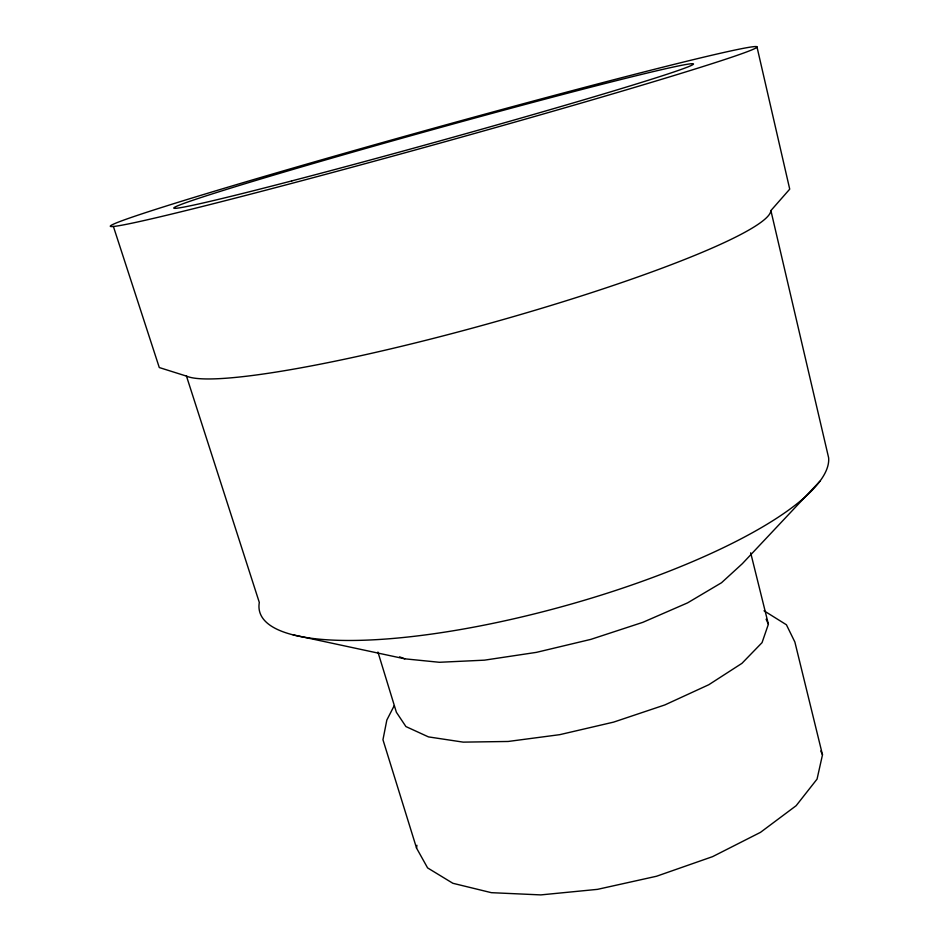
<?xml version="1.0" encoding="UTF-8"?>
<svg xmlns="http://www.w3.org/2000/svg" width="942" height="942" viewBox="0 0 942 942"><rect width="100%" height="100%" fill="white"/><g stroke="black" fill="none" stroke-linecap="round" stroke-linejoin="round"><path stroke-width="1.41" d="M764.021 610.781L786.417 624.77L794.883 642.044L822.484 754.801L817.055 779.105L796.155 805.693L760.488 832.351L712.588 856.643L656.539 876.248L597.499 889.354L540.826 894.9L491.371 892.675L452.855 883.278L427.597 867.9L416.541 848.083L416.894 845.268M750.68 552.836L768.389 624.216L762.043 642.644L741.943 663.345L708.796 684.728L664.817 704.946L613.595 722.125L559.736 734.666L508.115 741.472L463.205 742.131L428.445 736.891L405.92 726.565L396.394 712.282L377.93 652.052M394.192 705.711L386.844 720.018L382.958 739.741L416.541 848.083M113.381 226.421L159.28 367.545L186.681 376.176A305.232 34.96 -15.5 0 0 500.473 320.327A305.232 34.96 -15.5 0 0 770.897 210.584L789.726 189.154L757.027 47.1A335.387 8.007 -15.5 0 0 277.231 172.657A335.387 8.007 -15.5 0 0 267.375 189.789A335.387 8.007 -15.5 0 0 757.027 47.1M819.846 481.303L742.331 563.693L721.513 582.745L687.589 602.868L642.809 622.344L590.858 639.371L536.422 652.359L484.435 660.165L439.408 662.285L404.789 658.823L293.115 634.873M399.573 656.845L404.789 658.823M766.105 619.212L768.389 624.216M820.776 750.986L822.484 754.801M186.363 375.776L259.309 602.456A294.87 75.831 -15.5 0 0 540.249 612.418A294.87 75.831 -15.5 0 0 828.619 457.73L770.897 210.584M291.82 180.888A269.53 6.394 -15.5 0 0 693.077 64.48A269.53 6.394 -15.5 0 0 316.288 162.625A269.53 6.394 -15.5 0 0 291.82 180.888"/></g></svg>
